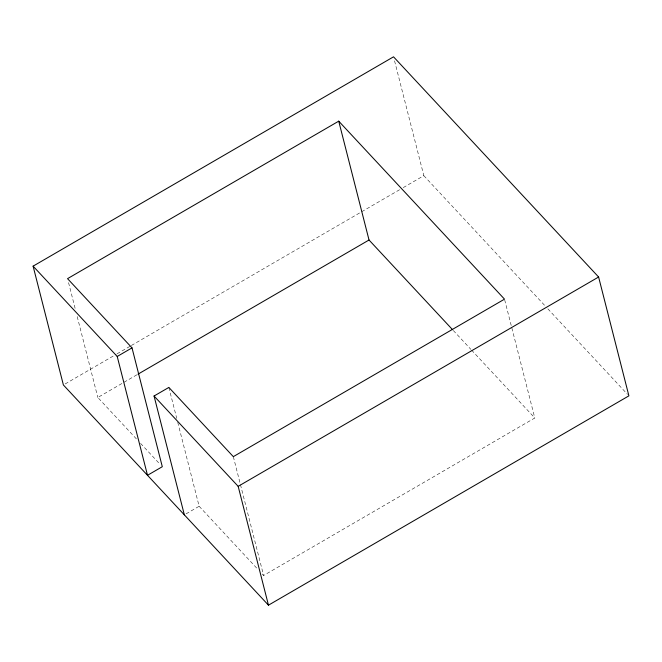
<?xml version="1.0" encoding="UTF-8"?>
<svg xmlns="http://www.w3.org/2000/svg" width="662" height="662" viewBox="0 0 662 662"><rect width="100%" height="100%" fill="white"/><g stroke="black" fill="none" stroke-linecap="round" stroke-linejoin="round"><path stroke-width="0.5" stroke-dasharray="3.31 2.48" d="M65.182 383.943L116.156 354.344M117.05 353.822L130.472 346.027M131.366 345.506L399.674 189.688M403.257 187.611L423.829 175.662L394.295 59.82M136.372 438.873L97.827 397.49L137.084 374.692M186.088 513.844L199.138 506.264L177.755 422.381M262.21 573.979L263.608 575.485L534.797 417.995L504.758 300.159M423.829 175.662L545.041 305.811M547.855 308.84L627.493 394.337M453.313 330.503L470.872 349.362M471.576 350.115L534.797 417.995M140.576 443.383L160.196 464.451M199.138 506.264L257.303 568.716M233.322 456.648L240.19 483.616M240.447 484.609L263.608 575.485M168.851 387.427L176.737 418.384M68.558 282.649L75.435 309.609M77.214 316.602L97.827 397.49"/><path stroke-width="0.99" d="M33.1 266.149L393.534 56.824L598.605 277.014L628.9 395.851L268.466 605.176L63.395 384.986L33.1 266.149L117.215 356.462L147.51 475.299L162.298 466.71L132.011 347.873L67.541 278.652L338.729 121.163L504.51 299.158L233.322 456.648L168.851 387.427L154.056 396.017L184.35 514.854M117.215 356.462L132.011 347.873M137.977 374.179L369.024 240L338.729 121.163M268.466 605.176L238.171 486.338L598.605 277.014M369.024 240L452.609 329.75M154.056 396.017L238.171 486.338"/></g></svg>
